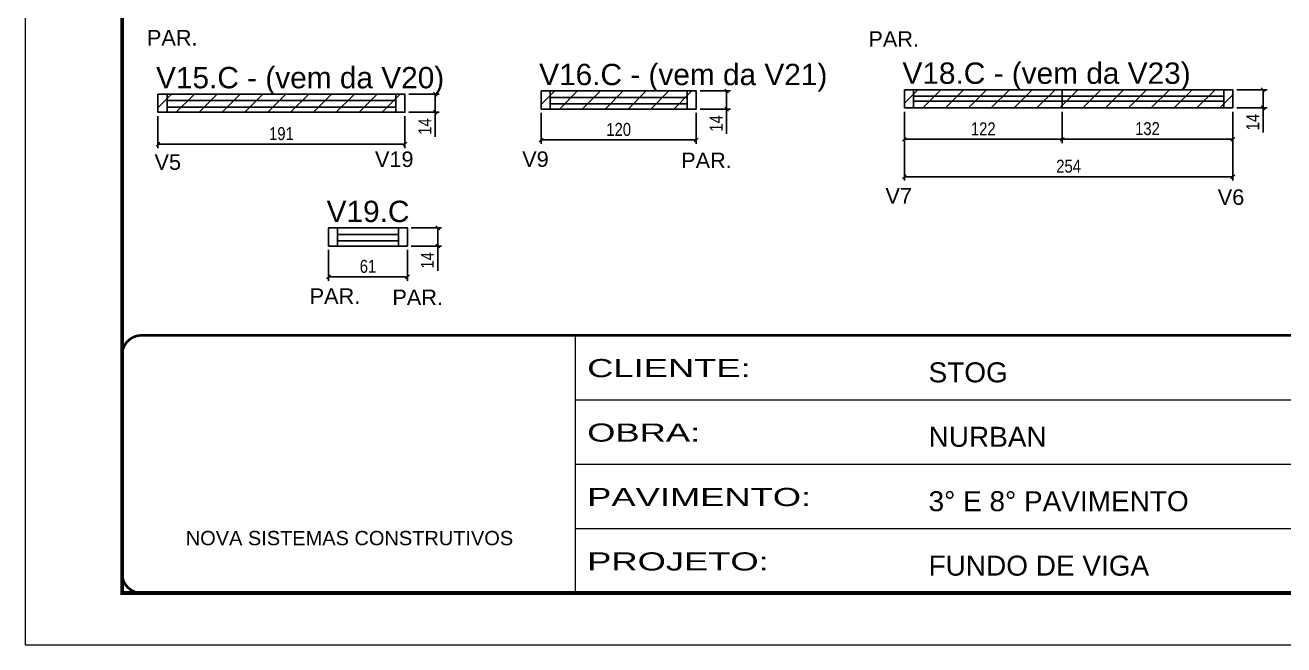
# Model space of a CAD drawing. Extents: x 2489 to 8743, y 745 to 4092.
# Drawn here: x 4088 to 5061, y 745 to 1224 of the extents above; entities that cross this region are included whole.
import ezdxf

# ---------------------------------------------------------------- set-up
doc = ezdxf.new("R2010")
doc.units = 0
doc.linetypes.add('CONTINUO', pattern=[0])
doc.linetypes.add('DASHED', pattern=[0.75, 0.5, -0.25])
for name, color, linetype in [('5', 5, 'Continuous'), ('COTA', 241, 'Continuous'), ('NOMENCLATURA', 7, 'Continuous'), ('Painéis', 200, 'Continuous'), ('SARR_2.2x7', 40, 'Continuous'), ('SARR_EDITAR', 141, 'Continuous')]:
    doc.layers.add(name, color=color, linetype=linetype)
for name, color, linetype, lineweight in [('Folhas', 255, 'Continuous', 9), ('REAPROVEITAMENTO', 251, 'Continuous', 9), ('SARRAFO DE PRESSAO', 251, 'DASHED', 9)]:
    doc.layers.add(name, color=color, linetype=linetype, lineweight=lineweight)
doc.styles.add('ARIAL', font='arial.ttf')
doc.styles.add('COTA TECNICA', font='techl___.ttf', dxfattribs={"height": 10})
doc.styles.add('COTA TECNICA-50', font='techl___.ttf', dxfattribs={"height": 10})
doc.styles.get("Standard").update_dxf_attribs({"font": 'arial.ttf'})
doc.styles.add('Tecnologia', font='')
doc.styles.get('Tecnologia').set_extended_font_data('Forgotten Futurist')
doc.dimstyles.new('COTA PAINEL-50', dxfattribs={"dimtxt": 10, "dimasz": 3, "dimexe": 3, "dimexo": 3, "dimgap": 3, "dimtad": 1, "dimdec": 1, "dimzin": 12, "dimdsep": 46, "dimtxsty": 'COTA TECNICA-50', "dimblk1": 'OBLIQUE', "dimblk2": 'OBLIQUE', "dimsah": 1, "dimcen": 0.9, "dimclrd": 4, "dimclre": 4, "dimclrt": 240, "dimadec": 1, "dimazin": 3, "dimtfac": 1, "dimtdec": 1, "dimtmove": 0, "dimatfit": 3, "dimfxl": 1, "dimtolj": 1, "dimtzin": 12, "dimarcsym": 0})
doc.dimstyles.new('PAINEL', dxfattribs={"dimtxt": 10, "dimasz": 3, "dimexe": 3, "dimexo": 3, "dimgap": 3, "dimtad": 1, "dimdec": 1, "dimzin": 12, "dimdsep": 46, "dimtxsty": 'COTA TECNICA', "dimblk1": 'OBLIQUE', "dimblk2": 'OBLIQUE', "dimsah": 1, "dimcen": 0.9, "dimclrd": 4, "dimclre": 4, "dimclrt": 240, "dimadec": 1, "dimazin": 3, "dimtfac": 1, "dimtdec": 1, "dimtmove": 0, "dimatfit": 3, "dimfxl": 1, "dimtolj": 1, "dimtzin": 12, "dimarcsym": 0})

# ---------------------------------------------------------------- blocks, each defined once
blk = doc.blocks.new('9999999999')
at = {"color": 30, "linetype": 'CONTINUO'}
for p, q in [((98564.56, 34230.21), (98564.56, 34429.45)), ((98564.56, 34379.64), (99583.98, 34379.64)), ((98564.56, 34329.83), (99487.98, 34329.83)), ((98564.56, 34280.02), (99487.98, 34280.02))]:
    blk.add_line(p, q, dxfattribs=at)
at = {"color": 30, "linetype": 'CONTINUO', "const_width": 2}
blk.add_lwpolyline([(99583.98, 34230.21), (99583.98, 34414.45, 0.414214), (99568.98, 34429.45), (98228.98, 34429.45, 0.414214), (98213.98, 34414.45), (98213.98, 34245.21, 0.414214), (98228.98, 34230.21), (99583.98, 34230.21)], format="xyb", dxfattribs=at)
at = {"layer": 'Folhas'}
blk.add_lwpolyline([(98138.98, 34190.21), (99623.98, 34190.21), (99623.98, 35240.21), (98138.98, 35240.21)], close=True, dxfattribs=at)
at = {"layer": 'Folhas', "color": 30, "const_width": 3}
blk.add_lwpolyline([(98213.98, 34230.21), (99583.98, 34230.21), (99583.98, 35200.21), (98213.98, 35200.21)], close=True, dxfattribs=at)
at = {"color": 7, "linetype": 'Continuous', "ltscale": 5, "style": 'ARIAL'}
for s, height, p in [('STOG', 15.483, (98837.68, 34393.13)), ('NURBAN', 15.483, (98837.68, 34343.32)), ('3° E 8° PAVIMENTO', 15.4829, (98837.68, 34293.51)), ('NOVA SISTEMAS CONSTRUTIVOS', 11.0592, (98263.19, 34267.21)), ('FUNDO DE VIGA', 15.4829, (98837.68, 34243.7))]:
    blk.add_text(s, height=height, dxfattribs=at).set_placement(p)
at = {"layer": 'Folhas', "color": 7, "style": 'Tecnologia', "width": 1.5}
for s, p in [('CLIENTE:', (98573.65, 34397.17)), ('OBRA:', (98573.65, 34347.31)), ('PAVIMENTO:', (98573.65, 34297.5)), ('PROJETO:', (98573.65, 34247.69))]:
    blk.add_text(s, height=14, dxfattribs=at).set_placement(p)
blk = doc.blocks.new('_Oblique')
at = {"color": 0, "linetype": 'ByBlock', "lineweight": -2}
blk.add_line((-0.5, -0.5), (0.5, 0.5), dxfattribs=at)
blk = doc.blocks.new('*D243')
at = {"layer": 'COTA', "color": 4, "linetype": 'ByBlock', "lineweight": -2, "transparency": 16777216}
for p, q in [((4487, 1156.18), (4487, 1132.3)), ((4607, 1156.18), (4607, 1132.3)), ((4487, 1135.3), (4607, 1135.3))]:
    blk.add_line(p, q, dxfattribs=at)
at = {"layer": 'Defpoints', "color": 0, "linetype": 'ByBlock', "transparency": 16777216}
for p in [(4487, 1159.18), (4607, 1159.18), (4607, 1135.3)]:
    blk.add_point(p, dxfattribs=at)
at = {"layer": 'COTA', "color": 4, "linetype": 'ByBlock', "lineweight": -2, "transparency": 16777216, "xscale": 3, "yscale": 3, "zscale": 3, "rotation": 180}
blk.add_blockref('_Oblique', (4487, 1135.3), dxfattribs=at)
at = {"layer": 'COTA', "color": 4, "linetype": 'ByBlock', "lineweight": -2, "transparency": 16777216, "xscale": 3, "yscale": 3, "zscale": 3}
blk.add_blockref('_Oblique', (4607, 1135.3), dxfattribs=at)
at = {"layer": 'COTA', "color": 240, "linetype": 'ByBlock', "transparency": 16777216, "insert": (4547, 1143.4), "char_height": 10, "attachment_point": 5, "style": 'COTA TECNICA-50'}
blk.add_mtext('\\A1;120', dxfattribs=at)
blk = doc.blocks.new('*D244')
at = {"layer": 'COTA', "color": 4, "lineweight": -2, "transparency": 16777216}
for p, q in [((4610, 1173.18), (4633.48, 1173.18)), ((4630.48, 1173.18), (4630.48, 1159.18)), ((4610, 1159.18), (4633.48, 1159.18)), ((4630.48, 1159.18), (4630.48, 1140.06))]:
    blk.add_line(p, q, dxfattribs=at)
at = {"layer": 'Defpoints', "color": 0, "transparency": 16777216}
for p in [(4607, 1173.18), (4607, 1159.18), (4630.48, 1159.18)]:
    blk.add_point(p, dxfattribs=at)
at = {"layer": 'COTA', "color": 4, "lineweight": -2, "transparency": 16777216, "xscale": 3, "yscale": 3, "zscale": 3}
for p, rotation in [((4630.48, 1173.18), 90), ((4630.48, 1159.18), 270)]:
    blk.add_blockref('_Oblique', p, dxfattribs=dict(at, rotation=rotation))
at = {"layer": 'COTA', "color": 240, "transparency": 16777216, "insert": (4622.4, 1148.12), "char_height": 10, "attachment_point": 5, "rotation": 90, "style": 'COTA TECNICA'}
blk.add_mtext('\\A1;14', dxfattribs=at)
blk = doc.blocks.new('*D246')
at = {"layer": 'COTA', "color": 4, "lineweight": -2, "transparency": 16777216}
for p, q in [((4384.69, 1170.75), (4408.16, 1170.75)), ((4405.16, 1170.75), (4405.16, 1156.75)), ((4384.69, 1156.75), (4408.16, 1156.75)), ((4405.16, 1156.75), (4405.16, 1137.63))]:
    blk.add_line(p, q, dxfattribs=at)
at = {"layer": 'Defpoints', "color": 0, "transparency": 16777216}
for p in [(4381.69, 1170.75), (4381.69, 1156.75), (4405.16, 1156.75)]:
    blk.add_point(p, dxfattribs=at)
at = {"layer": 'COTA', "color": 4, "lineweight": -2, "transparency": 16777216, "xscale": 3, "yscale": 3, "zscale": 3}
for p, rotation in [((4405.16, 1170.75), 90), ((4405.16, 1156.75), 270)]:
    blk.add_blockref('_Oblique', p, dxfattribs=dict(at, rotation=rotation))
at = {"layer": 'COTA', "color": 240, "transparency": 16777216, "insert": (4397.09, 1145.69), "char_height": 10, "attachment_point": 5, "rotation": 90, "style": 'COTA TECNICA'}
blk.add_mtext('\\A1;14', dxfattribs=at)
blk = doc.blocks.new('*D73')
at = {"layer": 'Defpoints', "color": 0, "transparency": 16777216}
for p in [(4190.69, 1156.75), (4381.69, 1156.75), (4381.69, 1132.08)]:
    blk.add_point(p, dxfattribs=at)
at = {"layer": 'Painéis', "color": 4, "lineweight": -2, "transparency": 16777216}
for p, q in [((4190.69, 1153.75), (4190.69, 1129.08)), ((4381.69, 1153.75), (4381.69, 1129.08)), ((4190.69, 1132.08), (4381.69, 1132.08))]:
    blk.add_line(p, q, dxfattribs=at)
at = {"layer": 'Painéis', "color": 4, "lineweight": -2, "transparency": 16777216, "xscale": 3, "yscale": 3, "zscale": 3, "rotation": 180}
blk.add_blockref('_Oblique', (4190.69, 1132.08), dxfattribs=at)
at = {"layer": 'Painéis', "color": 4, "lineweight": -2, "transparency": 16777216, "xscale": 3, "yscale": 3, "zscale": 3}
blk.add_blockref('_Oblique', (4381.69, 1132.08), dxfattribs=at)
at = {"layer": 'Painéis', "color": 240, "transparency": 16777216, "insert": (4286.19, 1140.17), "char_height": 10, "attachment_point": 5, "style": 'COTA TECNICA'}
blk.add_mtext('\\A1;191', dxfattribs=at)
blk = doc.blocks.new('*D263')
at = {"layer": 'COTA', "color": 4, "linetype": 'ByBlock', "lineweight": -2, "transparency": 16777216}
for p, q in [((4767.97, 1157.19), (4767.97, 1103.89)), ((5021.97, 1157.19), (5021.97, 1103.89)), ((4767.97, 1106.89), (5021.97, 1106.89))]:
    blk.add_line(p, q, dxfattribs=at)
at = {"layer": 'Defpoints', "color": 0, "linetype": 'ByBlock', "transparency": 16777216}
for p in [(4767.97, 1160.19), (5021.97, 1160.19), (5021.97, 1106.89)]:
    blk.add_point(p, dxfattribs=at)
at = {"layer": 'COTA', "color": 4, "linetype": 'ByBlock', "lineweight": -2, "transparency": 16777216, "xscale": 3, "yscale": 3, "zscale": 3, "rotation": 180}
blk.add_blockref('_Oblique', (4767.97, 1106.89), dxfattribs=at)
at = {"layer": 'COTA', "color": 4, "linetype": 'ByBlock', "lineweight": -2, "transparency": 16777216, "xscale": 3, "yscale": 3, "zscale": 3}
blk.add_blockref('_Oblique', (5021.97, 1106.89), dxfattribs=at)
at = {"layer": 'COTA', "color": 240, "linetype": 'ByBlock', "transparency": 16777216, "insert": (4894.97, 1115), "char_height": 10, "attachment_point": 5, "style": 'COTA TECNICA-50'}
blk.add_mtext('\\A1;254', dxfattribs=at)
blk = doc.blocks.new('*D264')
at = {"layer": 'COTA', "color": 4, "lineweight": -2, "transparency": 16777216}
for p, q in [((5024.97, 1174.19), (5048.45, 1174.19)), ((5045.45, 1174.19), (5045.45, 1160.19)), ((5024.97, 1160.19), (5048.45, 1160.19)), ((5045.45, 1160.19), (5045.45, 1141.08))]:
    blk.add_line(p, q, dxfattribs=at)
at = {"layer": 'Defpoints', "color": 0, "transparency": 16777216}
for p in [(5021.97, 1174.19), (5021.97, 1160.19), (5045.45, 1160.19)]:
    blk.add_point(p, dxfattribs=at)
at = {"layer": 'COTA', "color": 4, "lineweight": -2, "transparency": 16777216, "xscale": 3, "yscale": 3, "zscale": 3}
for p, rotation in [((5045.45, 1174.19), 90), ((5045.45, 1160.19), 270)]:
    blk.add_blockref('_Oblique', p, dxfattribs=dict(at, rotation=rotation))
at = {"layer": 'COTA', "color": 240, "transparency": 16777216, "insert": (5037.37, 1149.13), "char_height": 10, "attachment_point": 5, "rotation": 90, "style": 'COTA TECNICA'}
blk.add_mtext('\\A1;14', dxfattribs=at)
blk = doc.blocks.new('*D265')
at = {"layer": 'Defpoints', "color": 0, "transparency": 16777216}
for p in [(4767.97, 1160.19), (4889.97, 1160.19), (4889.97, 1135.83)]:
    blk.add_point(p, dxfattribs=at)
at = {"layer": 'Painéis', "color": 4, "lineweight": -2, "transparency": 16777216}
for p, q in [((4767.97, 1157.19), (4767.97, 1132.83)), ((4889.97, 1157.19), (4889.97, 1132.83)), ((4767.97, 1135.83), (4889.97, 1135.83))]:
    blk.add_line(p, q, dxfattribs=at)
at = {"layer": 'Painéis', "color": 4, "lineweight": -2, "transparency": 16777216, "xscale": 3, "yscale": 3, "zscale": 3, "rotation": 180}
blk.add_blockref('_Oblique', (4767.97, 1135.83), dxfattribs=at)
at = {"layer": 'Painéis', "color": 4, "lineweight": -2, "transparency": 16777216, "xscale": 3, "yscale": 3, "zscale": 3}
blk.add_blockref('_Oblique', (4889.97, 1135.83), dxfattribs=at)
at = {"layer": 'Painéis', "color": 240, "transparency": 16777216, "insert": (4828.97, 1143.89), "char_height": 10, "attachment_point": 5, "style": 'COTA TECNICA'}
blk.add_mtext('\\A1;122', dxfattribs=at)
blk = doc.blocks.new('*D266')
at = {"layer": 'Defpoints', "color": 0, "transparency": 16777216}
for p in [(4889.97, 1160.19), (5021.97, 1160.19), (5021.97, 1135.83)]:
    blk.add_point(p, dxfattribs=at)
at = {"layer": 'Painéis', "color": 4, "lineweight": -2, "transparency": 16777216}
for p, q in [((4889.97, 1157.19), (4889.97, 1132.83)), ((5021.97, 1157.19), (5021.97, 1132.83)), ((4889.97, 1135.83), (5021.97, 1135.83))]:
    blk.add_line(p, q, dxfattribs=at)
at = {"layer": 'Painéis', "color": 4, "lineweight": -2, "transparency": 16777216, "xscale": 3, "yscale": 3, "zscale": 3, "rotation": 180}
blk.add_blockref('_Oblique', (4889.97, 1135.83), dxfattribs=at)
at = {"layer": 'Painéis', "color": 4, "lineweight": -2, "transparency": 16777216, "xscale": 3, "yscale": 3, "zscale": 3}
blk.add_blockref('_Oblique', (5021.97, 1135.83), dxfattribs=at)
at = {"layer": 'Painéis', "color": 240, "transparency": 16777216, "insert": (4955.97, 1144.05), "char_height": 10, "attachment_point": 5, "style": 'COTA TECNICA'}
blk.add_mtext('\\A1;132', dxfattribs=at)
blk = doc.blocks.new('*D321')
at = {"layer": 'COTA', "color": 4, "linetype": 'ByBlock', "lineweight": -2, "transparency": 16777216}
for p, q in [((4322.61, 1050.3), (4322.61, 1026.42)), ((4383.61, 1050.3), (4383.61, 1026.42)), ((4322.61, 1029.42), (4383.61, 1029.42))]:
    blk.add_line(p, q, dxfattribs=at)
at = {"layer": 'Defpoints', "color": 0, "linetype": 'ByBlock', "transparency": 16777216}
for p in [(4322.61, 1053.3), (4383.61, 1053.3), (4383.61, 1029.42)]:
    blk.add_point(p, dxfattribs=at)
at = {"layer": 'COTA', "color": 4, "linetype": 'ByBlock', "lineweight": -2, "transparency": 16777216, "xscale": 3, "yscale": 3, "zscale": 3, "rotation": 180}
blk.add_blockref('_Oblique', (4322.61, 1029.42), dxfattribs=at)
at = {"layer": 'COTA', "color": 4, "linetype": 'ByBlock', "lineweight": -2, "transparency": 16777216, "xscale": 3, "yscale": 3, "zscale": 3}
blk.add_blockref('_Oblique', (4383.61, 1029.42), dxfattribs=at)
at = {"layer": 'COTA', "color": 240, "linetype": 'ByBlock', "transparency": 16777216, "insert": (4353.11, 1037.53), "char_height": 10, "attachment_point": 5, "style": 'COTA TECNICA-50'}
blk.add_mtext('\\A1;61', dxfattribs=at)
blk = doc.blocks.new('*D322')
at = {"layer": 'COTA', "color": 4, "lineweight": -2, "transparency": 16777216}
for p, q in [((4386.61, 1067.3), (4410.09, 1067.3)), ((4407.09, 1067.3), (4407.09, 1053.3)), ((4386.61, 1053.3), (4410.09, 1053.3)), ((4407.09, 1053.3), (4407.09, 1034.19))]:
    blk.add_line(p, q, dxfattribs=at)
at = {"layer": 'Defpoints', "color": 0, "transparency": 16777216}
for p in [(4383.61, 1067.3), (4383.61, 1053.3), (4407.09, 1053.3)]:
    blk.add_point(p, dxfattribs=at)
at = {"layer": 'COTA', "color": 4, "lineweight": -2, "transparency": 16777216, "xscale": 3, "yscale": 3, "zscale": 3}
for p, rotation in [((4407.09, 1067.3), 90), ((4407.09, 1053.3), 270)]:
    blk.add_blockref('_Oblique', p, dxfattribs=dict(at, rotation=rotation))
at = {"layer": 'COTA', "color": 240, "transparency": 16777216, "insert": (4399.01, 1042.24), "char_height": 10, "attachment_point": 5, "rotation": 90, "style": 'COTA TECNICA'}
blk.add_mtext('\\A1;14', dxfattribs=at)

msp = doc.modelspace()

# ---------------------------------------------------------------- hatches: boundary and pattern name
at = {"layer": 'REAPROVEITAMENTO'}
h = msp.add_hatch(dxfattribs=at)
h.set_pattern_fill('ANSI31', color=256, scale=100, style=0)
h.set_pattern_definition([(45, (5240.968, 4349.535), (-8.838835, 8.838835), [])])
h.paths.add_polyline_path([(4190.69, 1170.75), (4190.69, 1156.75), (4381.69, 1156.75), (4381.69, 1170.75)])
h = msp.add_hatch(dxfattribs=at)
h.set_pattern_fill('ANSI31', color=256, scale=100, style=0)
h.set_pattern_definition([(45, (5537.281, 4351.963), (-8.838835, 8.838835), [])])
h.paths.add_polyline_path([(4607, 1159.18), (4607, 1173.18), (4487, 1173.18), (4487, 1159.18)])
h = msp.add_hatch(dxfattribs=at)
h.set_pattern_fill('ANSI31', color=256, scale=100, style=0)
h.set_pattern_definition([(45, (5818.25, 4352.98), (-8.838835, 8.838835), [])])
h.paths.add_polyline_path([(4767.97, 1174.19), (4767.97, 1160.19), (5021.97, 1160.19), (5021.97, 1174.19)])

# ---------------------------------------------------------------- linework, layer by layer
at = {"layer": 'Painéis'}
msp.add_line((4889.97, 1160.19), (4889.97, 1174.19), dxfattribs=at)
at = {"layer": 'Painéis', "linetype": 'ByBlock'}
for points in [[(4190.69, 1170.75), (4190.69, 1156.75), (4381.69, 1156.75), (4381.69, 1170.75)], [(4487, 1173.18), (4487, 1159.18), (4607, 1159.18), (4607, 1173.18)], [(4767.97, 1174.19), (4767.97, 1160.19), (5021.97, 1160.19), (5021.97, 1174.19)], [(4322.61, 1067.3), (4322.61, 1053.3), (4383.61, 1053.3), (4383.61, 1067.3)]]:
    msp.add_lwpolyline(points, close=True, dxfattribs=at)
at = {"layer": 'SARR_2.2x7', "linetype": 'Continuous'}
for p, q in [((4197.69, 1170.75), (4197.69, 1156.75)), ((4374.69, 1170.75), (4374.69, 1156.75)), ((4494, 1173.18), (4494, 1159.18)), ((4600, 1173.18), (4600, 1159.18)), ((4774.97, 1174.19), (4774.97, 1160.19)), ((5014.97, 1174.19), (5014.97, 1160.19)), ((4329.61, 1067.3), (4329.61, 1053.3)), ((4376.61, 1067.3), (4376.61, 1053.3))]:
    msp.add_line(p, q, dxfattribs=at)
at = {"layer": 'SARR_EDITAR', "linetype": 'Continuous'}
for p, q in [((4494, 1168.18), (4600, 1168.18)), ((4774.97, 1169.19), (5014.97, 1169.19)), ((4197.69, 1165.75), (4374.69, 1165.75)), ((4197.69, 1160.75), (4374.69, 1160.75)), ((4494, 1163.18), (4600, 1163.18)), ((4774.97, 1165.19), (5014.97, 1165.19)), ((4329.61, 1062.3), (4376.61, 1062.3)), ((4329.61, 1057.3), (4376.61, 1057.3))]:
    msp.add_line(p, q, dxfattribs=at)

# ---------------------------------------------------------------- block references
at = {"layer": 'SARRAFO DE PRESSAO', "color": 6, "linetype": 'ByBlock'}
msp.add_blockref('9999999999', (-94051.01, -33445.24), dxfattribs=at)

# ---------------------------------------------------------------- texts
at = {"layer": '5', "linetype": 'Continuous'}
for s, p in [('PAR.', (4182.15, 1208.35)), ('PAR.', (4740.14, 1207.39)), ('V5', (4188.01, 1112.21)), ('V19', (4358.52, 1114.4)), ('V9', (4472.37, 1114.49)), ('PAR.', (4595.36, 1113.53)), ('V7', (4753.34, 1086.08)), ('V6', (5010.33, 1085.12)), ('PAR.', (4307.98, 1008.61)), ('PAR.', (4371.97, 1007.65))]:
    msp.add_text(s, height=12, rotation=359.99996, dxfattribs=at).set_placement(p)
at = {"layer": 'NOMENCLATURA', "linetype": 'Continuous'}
for s, p in [('V15.C - (vem da V20)', (4189.19, 1175.27)), ('V16.C - (vem da V21)', (4485.51, 1177.7)), ('V18.C - (vem da V23)', (4766.48, 1178.72)), ('V19.C', (4321.12, 1071.83))]:
    msp.add_text(s, height=16.5, dxfattribs=at).set_placement(p)

# ---------------------------------------------------------------- dimensions: what is measured, and where the dimension line sits
at = {"layer": 'COTA'}
for base, p1, p2, picture, middle in [((4405.16, 1156.75), (4381.69, 1170.75), (4381.69, 1156.75), '*D246', (4397.09, 1145.69)), ((4630.48, 1159.18), (4607, 1173.18), (4607, 1159.18), '*D244', (4622.4, 1148.12)), ((5045.45, 1160.19), (5021.97, 1174.19), (5021.97, 1160.19), '*D264', (5037.37, 1149.13)), ((4407.09, 1053.3), (4383.61, 1067.3), (4383.61, 1053.3), '*D322', (4399.01, 1042.24))]:
    dim = msp.add_linear_dim(base=base, p1=p1, p2=p2, angle=90, dimstyle='PAINEL', dxfattribs=at)
    dim.commit()
    dim.dimension.update_dxf_attribs({"geometry": picture, "text_midpoint": middle})
at = {"layer": 'COTA', "color": 1, "linetype": 'ByBlock'}
for base, p1, p2, picture, middle in [((4607, 1135.3), (4487, 1159.18), (4607, 1159.18), '*D243', (4547, 1143.4)), ((5021.97, 1106.89), (4767.97, 1160.19), (5021.97, 1160.19), '*D263', (4894.97, 1115)), ((4383.61, 1029.42), (4322.61, 1053.3), (4383.61, 1053.3), '*D321', (4353.11, 1037.53))]:
    dim = msp.add_linear_dim(base=base, p1=p1, p2=p2, dimstyle='COTA PAINEL-50', override={"dimarcsym": 1}, dxfattribs=at)
    dim.commit()
    dim.dimension.update_dxf_attribs({"geometry": picture, "text_midpoint": middle})
at = {"layer": 'Painéis'}
for base, p1, p2, picture, middle in [((4889.97, 1135.83), (4767.97, 1160.19), (4889.97, 1160.19), '*D265', (4828.97, 1143.89)), ((5021.97, 1135.83), (4889.97, 1160.19), (5021.97, 1160.19), '*D266', (4955.97, 1144.05)), ((4381.69, 1132.08), (4190.69, 1156.75), (4381.69, 1156.75), '*D73', (4286.19, 1140.17))]:
    dim = msp.add_linear_dim(base=base, p1=p1, p2=p2, dimstyle='PAINEL', dxfattribs=at)
    dim.commit()
    dim.dimension.update_dxf_attribs({"geometry": picture, "text_midpoint": middle})

doc.saveas('drawing.dxf')
